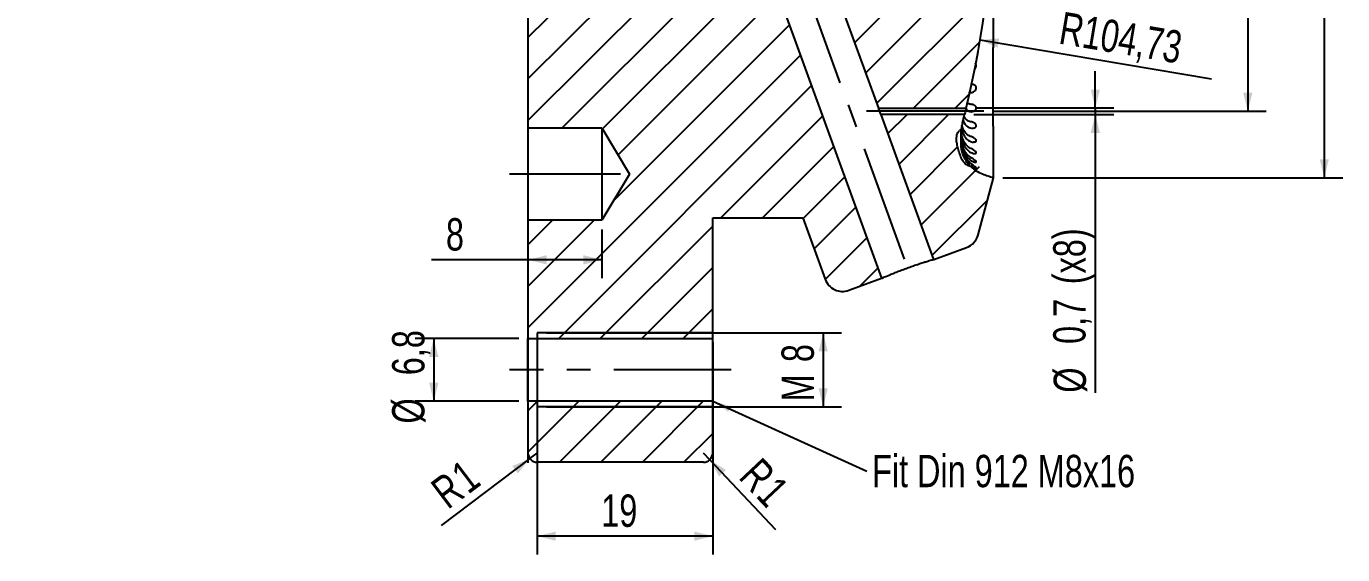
# Model space of a CAD drawing. Header units: millimetres. Extents: x 8 to 3888, y -9857 to 412.
# Drawn here: x 242.7 to 385.2, y 128.8 to 185.9 of the extents above; entities that cross this region are included whole.
import ezdxf

# ---------------------------------------------------------------- set-up
doc = ezdxf.new("R2010")
doc.units = ezdxf.units.MM
doc.linetypes.add('CENTERX2', pattern=[20.32, 12.7, -2.54, 2.54, -2.54])
for name, color, linetype in [('CENTERLINE', 4, 'CENTERX2'), ('DETAIL', 3, 'Continuous'), ('DIMENSIONS', 2, 'Continuous'), ('HATCH', 3, 'Continuous'), ('TEXT', 2, 'Continuous')]:
    doc.layers.add(name, color=color, linetype=linetype)
doc.layers.add('OUTLINE', color=7, linetype='Continuous', lineweight=25)
doc.styles.add('SLDTEXTSTYLE0', font='TXT', dxfattribs={"width": 0.75})
doc.dimstyles.new('SLDDIMSTYLE1', dxfattribs={"dimtxt": 3.5, "dimasz": 2, "dimexe": 0, "dimexo": 0.0625, "dimgap": 0.875, "dimtad": 1, "dimrnd": 1e-09, "dimzin": 12, "dimdsep": 46, "dimtxsty": 'SLDTEXTSTYLE0', "dimsah": 1, "dimcen": 0.09, "dimadec": 0, "dimazin": 3, "dimtfac": 1, "dimtofl": 0, "dimtmove": 0, "dimatfit": 3, "dimfxl": 0, "dimfrac": 2, "dimtolj": 1, "dimtzin": 12, "dimarcsym": 0})
doc.dimstyles.new('SLDDIMSTYLE10', dxfattribs={"dimtxt": 3.5, "dimasz": 2, "dimexe": 0, "dimexo": 0.0625, "dimgap": 0.875, "dimtad": 1, "dimrnd": 1e-09, "dimzin": 12, "dimdsep": 46, "dimtxsty": 'SLDTEXTSTYLE0', "dimsah": 1, "dimcen": 0, "dimadec": 0, "dimazin": 3, "dimtfac": 1, "dimtofl": 0, "dimtmove": 0, "dimatfit": 3, "dimfxl": 0, "dimfrac": 2, "dimtolj": 1, "dimtzin": 12, "dimarcsym": 0})
doc.dimstyles.new('SLDDIMSTYLE11', dxfattribs={"dimtxt": 3.5, "dimasz": 2, "dimexe": 0, "dimexo": 0.0625, "dimgap": 0.875, "dimtad": 1, "dimrnd": 1e-09, "dimzin": 12, "dimdsep": 46, "dimtxsty": 'SLDTEXTSTYLE0', "dimsah": 1, "dimcen": 0.09, "dimadec": 0, "dimazin": 3, "dimtol": 1, "dimtp": 0.05, "dimtfac": 1, "dimtofl": 0, "dimtmove": 0, "dimatfit": 3, "dimfxl": 0, "dimfrac": 2, "dimtolj": 1, "dimarcsym": 0})
doc.dimstyles.new('SLDDIMSTYLE13', dxfattribs={"dimtxt": 3.5, "dimasz": 2, "dimexe": 0, "dimexo": 0.0625, "dimgap": 0.875, "dimtad": 1, "dimrnd": 1e-09, "dimdsep": 46, "dimtxsty": 'SLDTEXTSTYLE0', "dimsah": 1, "dimcen": 0.09, "dimadec": 0, "dimazin": 2, "dimtfac": 1, "dimtmove": 0, "dimatfit": 0, "dimfxl": 0, "dimfrac": 2, "dimtolj": 1, "dimtzin": 12, "dimarcsym": 0})
doc.dimstyles.new('SLDDIMSTYLE4', dxfattribs={"dimtxt": 0.18, "dimasz": 2, "dimexe": 0, "dimexo": 0.0625, "dimgap": 0, "dimtad": 0, "dimtih": 1, "dimtoh": 1, "dimdec": 0, "dimrnd": 1e-09, "dimzin": 0, "dimdsep": 46, "dimtxsty": 'Standard', "dimsah": 1, "dimcen": 0.09, "dimadec": 0, "dimazin": 0, "dimtfac": 2, "dimtdec": 0, "dimtofl": 0, "dimtmove": 0, "dimatfit": 3, "dimfxl": 0, "dimfrac": 2, "dimtolj": 1, "dimtzin": 0, "dimarcsym": 0})
doc.dimstyles.new('SLDDIMSTYLE7', dxfattribs={"dimtxt": 3.5, "dimasz": 2, "dimexe": 0, "dimexo": 0.0625, "dimgap": 0.875, "dimtad": 1, "dimdec": 1, "dimrnd": 1e-09, "dimzin": 12, "dimdsep": 46, "dimtxsty": 'SLDTEXTSTYLE0', "dimsah": 1, "dimcen": 0.09, "dimadec": 0, "dimazin": 3, "dimtfac": 1, "dimtdec": 1, "dimtofl": 0, "dimtmove": 0, "dimatfit": 3, "dimfxl": 0, "dimfrac": 2, "dimtolj": 1, "dimtzin": 12, "dimarcsym": 0})
doc.dimstyles.new('SLDDIMSTYLE9', dxfattribs={"dimtxt": 3.5, "dimasz": 2, "dimexe": 0, "dimexo": 0.0625, "dimgap": 0.875, "dimtad": 1, "dimrnd": 1e-09, "dimzin": 12, "dimdsep": 46, "dimtxsty": 'SLDTEXTSTYLE0', "dimsah": 1, "dimcen": 0, "dimadec": 0, "dimazin": 3, "dimtfac": 1, "dimtofl": 0, "dimtmove": 0, "dimatfit": 3, "dimfxl": 0, "dimfrac": 2, "dimtolj": 1, "dimtzin": 12, "dimarcsym": 0})

# ---------------------------------------------------------------- blocks, each defined once
blk = doc.blocks.new('_D_13')
at = {"layer": 'DIMENSIONS'}
for p, q in [((305, 163.96), (305, 158.67)), ((297, 160.67), (286.53, 160.67)), ((305, 160.67), (297, 160.67)), ((297, 138.69), (297, 158.67))]:
    blk.add_line(p, q, dxfattribs=at)
for points in [[(297, 160.67), (299, 160.17), (299, 161.17)], [(305, 160.67), (303, 161.17), (303, 160.17)]]:
    blk.add_solid(points, dxfattribs=at)
at = {"layer": 'DIMENSIONS', "insert": (288.11, 165.18), "char_height": 3.5, "attachment_point": 1, "style": 'SLDTEXTSTYLE0'}
blk.add_mtext('8', dxfattribs=at)
blk = doc.blocks.new('_D_14')
at = {"layer": 'DIMENSIONS'}
for p, q in [((299, 152.76), (330.96, 152.76)), ((328.96, 152.76), (328.96, 144.76)), ((299, 144.76), (330.96, 144.76))]:
    blk.add_line(p, q, dxfattribs=at)
for points in [[(328.96, 152.76), (328.46, 150.76), (329.46, 150.76)], [(328.96, 144.76), (329.46, 146.76), (328.46, 146.76)]]:
    blk.add_solid(points, dxfattribs=at)
at = {"layer": 'DIMENSIONS', "char_height": 3.5, "attachment_point": 1, "rotation": 90, "style": 'SLDTEXTSTYLE0'}
for s, insert in [('8', (324.45, 149.6)), ('M', (324.45, 145.34))]:
    blk.add_mtext(s, dxfattribs=dict(at, insert=insert))
blk = doc.blocks.new('_D_15')
at = {"layer": 'DIMENSIONS'}
for p, q in [((298, 151.76), (298, 128.76)), ((317, 151.76), (317, 128.76)), ((317, 130.76), (298, 130.76))]:
    blk.add_line(p, q, dxfattribs=at)
for points in [[(298, 130.76), (300, 130.26), (300, 131.26)], [(317, 130.76), (315, 131.26), (315, 130.26)]]:
    blk.add_solid(points, dxfattribs=at)
at = {"layer": 'DIMENSIONS', "insert": (304.93, 135.27), "char_height": 3.5, "attachment_point": 1, "style": 'SLDTEXTSTYLE0'}
blk.add_mtext('19', dxfattribs=at)
blk = doc.blocks.new('_D_16')
at = {"layer": 'DIMENSIONS'}
for p, q in [((296, 152.16), (284.79, 152.16)), ((286.79, 152.16), (286.79, 145.36)), ((296, 145.36), (284.79, 145.36))]:
    blk.add_line(p, q, dxfattribs=at)
for points in [[(286.79, 152.16), (286.29, 150.16), (287.29, 150.16)], [(286.79, 145.36), (287.29, 147.36), (286.29, 147.36)]]:
    blk.add_solid(points, dxfattribs=at)
at = {"layer": 'DIMENSIONS', "char_height": 3.5, "attachment_point": 1, "rotation": 90, "style": 'SLDTEXTSTYLE0'}
for s, insert in [('6,8', (282.28, 148.18)), ('%%c', (282.28, 142.95))]:
    blk.add_mtext(s, dxfattribs=dict(at, insert=insert))
blk = doc.blocks.new('_D_17')
at = {"layer": 'DIMENSIONS'}
for q in [(298, 139.76), (287.59, 131.9)]:
    blk.add_line((297.2, 139.15), q, dxfattribs=at)
blk.add_solid([(297.2, 139.15), (295.3, 138.35), (295.9, 137.55)], dxfattribs=at)
at = {"layer": 'DIMENSIONS', "char_height": 3.5, "attachment_point": 1, "rotation": 37.0467, "style": 'SLDTEXTSTYLE0'}
for s, insert in [('1', (288.4, 138.02)), ('R', (286.21, 136.37))]:
    blk.add_mtext(s, dxfattribs=dict(at, insert=insert))
blk = doc.blocks.new('_D_18')
at = {"layer": 'DIMENSIONS'}
for q in [(316, 139.76), (323.81, 131.47)]:
    blk.add_line((316.68, 139.03), q, dxfattribs=at)
blk.add_solid([(316.68, 139.03), (317.69, 137.23), (318.42, 137.92)], dxfattribs=at)
at = {"layer": 'DIMENSIONS', "char_height": 3.5, "attachment_point": 1, "rotation": 313.3065, "style": 'SLDTEXTSTYLE0'}
for s, insert in [('R', (322.24, 139.47)), ('1', (324.12, 137.47))]:
    blk.add_mtext(s, dxfattribs=dict(at, insert=insert))
blk = doc.blocks.new('_D_19')
at = {"layer": 'DIMENSIONS'}
blk.add_line((345.96, 184.47), (371.02, 180.28), dxfattribs=at)
blk.add_solid([(345.96, 184.47), (347.85, 183.65), (348.02, 184.64)], dxfattribs=at)
at = {"layer": 'DIMENSIONS', "insert": (354.94, 187.55), "char_height": 3.5, "attachment_point": 1, "rotation": 350.5012, "style": 'SLDTEXTSTYLE0'}
blk.add_mtext('R104,73', dxfattribs=at)
blk = doc.blocks.new('_D_20')
at = {"layer": 'DIMENSIONS'}
blk.add_line((297, 194.74), (333, 194.74), dxfattribs=at)
for points in [[(297, 194.74), (299, 194.24), (299, 195.24)], [(333, 194.74), (331, 195.24), (331, 194.24)]]:
    blk.add_solid(points, dxfattribs=at)
at = {"layer": 'DIMENSIONS', "insert": (312.41, 199.25), "char_height": 3.5, "attachment_point": 1, "style": 'SLDTEXTSTYLE0'}
blk.add_mtext('36', dxfattribs=at)
blk = doc.blocks.new('_D_21')
at = {"layer": 'DIMENSIONS'}
for p, q in [((348.4, 233.95), (385.22, 233.95)), ((383.22, 233.95), (383.22, 169.56)), ((348.4, 169.56), (385.22, 169.56))]:
    blk.add_line(p, q, dxfattribs=at)
for points in [[(383.22, 233.95), (382.72, 231.95), (383.72, 231.95)], [(383.22, 169.56), (383.72, 171.56), (382.72, 171.56)]]:
    blk.add_solid(points, dxfattribs=at)
at = {"layer": 'DIMENSIONS', "attachment_point": 1, "rotation": 90, "style": 'SLDTEXTSTYLE0'}
for s, insert, char_height in [('0,05', (376.47, 208.64), 2.5), ('0', (379.7, 208.64), 2.5), ('+', (376.47, 206.62), 2.5), ('64,39', (378.65, 193.69), 3.5), ('%%c', (378.7, 188.41), 3.5)]:
    blk.add_mtext(s, dxfattribs=dict(at, insert=insert, char_height=char_height))
blk = doc.blocks.new('_D_27')
at = {"layer": 'DIMENSIONS'}
for p, q in [((347.37, 226.76), (376.94, 226.76)), ((374.94, 226.76), (374.94, 176.76)), ((347.37, 176.76), (376.94, 176.76))]:
    blk.add_line(p, q, dxfattribs=at)
for points in [[(374.94, 226.76), (374.44, 224.76), (375.44, 224.76)], [(374.94, 176.76), (375.44, 178.76), (374.44, 178.76)]]:
    blk.add_solid(points, dxfattribs=at)
at = {"layer": 'DIMENSIONS', "char_height": 3.5, "attachment_point": 1, "rotation": 90, "style": 'SLDTEXTSTYLE0'}
for s, insert in [('50', (370.37, 201.81)), ('%%c', (370.42, 196.53))]:
    blk.add_mtext(s, dxfattribs=dict(at, insert=insert))
blk = doc.blocks.new('_D_28')
at = {"layer": 'DIMENSIONS'}
for p, q in [((358.43, 177.11), (358.43, 181.11)), ((345.45, 177.11), (360.43, 177.11)), ((358.43, 177.11), (358.43, 176.41)), ((345.28, 176.41), (360.43, 176.41)), ((358.43, 176.41), (358.43, 146.29))]:
    blk.add_line(p, q, dxfattribs=at)
for points in [[(358.43, 177.11), (358.93, 179.11), (357.93, 179.11)], [(358.43, 176.41), (357.93, 174.41), (358.93, 174.41)]]:
    blk.add_solid(points, dxfattribs=at)
at = {"layer": 'DIMENSIONS', "char_height": 3.5, "attachment_point": 1, "rotation": 90, "style": 'SLDTEXTSTYLE0'}
for s, insert in [('(x8)', (353.87, 158.03)), ('0,7', (353.87, 151.57)), ('%%c', (353.92, 146.29))]:
    blk.add_mtext(s, dxfattribs=dict(at, insert=insert))
blk = doc.blocks.new('SW_NOTE_7')
at = {"layer": 'TEXT', "color": 0, "insert": (0.56, 1.75), "char_height": 3.5, "attachment_point": 1, "style": 'SLDTEXTSTYLE0'}
blk.add_mtext('Fit Din 912 M8x16', dxfattribs=at)

msp = doc.modelspace()

# ---------------------------------------------------------------- hatches: boundary and pattern name
at = {"layer": 'HATCH'}
h = msp.add_hatch(dxfattribs=at)
h.set_pattern_fill('ANSI31', color=256, angle=3e-322, style=0)
edge = h.paths.add_edge_path(flags=0)
edge.add_line((330.00204, 212.75653), (332.99628, 212.75653))
edge.add_line((332.99628, 212.75653), (339.60574, 201.75653))
edge.add_line((339.60574, 201.75653), (332.99628, 190.75653))
edge.add_line((332.99628, 190.75653), (330.00204, 190.75653))
edge.add_line((330.00204, 190.75653), (334.97023, 177.10653))
edge.add_line((334.97023, 177.10653), (344.45391, 177.10653))
edge.add_arc((242.67104, 201.75653), 104.72524, 346.3861045, 373.6138955)
edge.add_line((344.45391, 226.40653), (334.97023, 226.40653))
edge.add_line((334.97023, 226.40653), (330.00204, 212.75653))
h = msp.add_hatch(dxfattribs=at)
h.set_pattern_fill('ANSI31', color=256, angle=3e-322, style=0)
edge = h.paths.add_edge_path(flags=0)
edge.add_line((323.61697, 190.75653), (322.99628, 190.75653))
edge.add_line((322.99628, 190.75653), (322.99628, 188.90653))
edge.add_line((322.99628, 188.90653), (298.49628, 188.90653))
edge.add_line((298.49628, 188.90653), (296.99628, 187.40653))
edge.add_line((296.99628, 187.40653), (296.99628, 174.95653))
edge.add_line((296.99628, 174.95653), (304.99628, 174.95653))
edge.add_line((304.99628, 174.95653), (308.00058, 169.95653))
edge.add_line((308.00058, 169.95653), (304.99628, 164.95653))
edge.add_line((304.99628, 164.95653), (296.99628, 164.95653))
edge.add_line((296.99628, 164.95653), (296.99628, 152.15653))
edge.add_line((296.99628, 152.15653), (316.99628, 152.15653))
edge.add_line((316.99628, 152.15653), (316.99628, 165.23153))
edge.add_line((316.99628, 165.23153), (326.74628, 165.23153))
edge.add_line((326.74628, 165.23153), (329.16997, 158.57249))
edge.add_arc((331.04936, 159.25653), 2, 200, 290)
edge.add_line((331.7334, 157.37715), (335.29434, 158.67323))
edge.add_line((335.29434, 158.67323), (323.61697, 190.75653))
h = msp.add_hatch(dxfattribs=at)
h.set_pattern_fill('ANSI31', color=256, angle=3e-322, style=0)
edge = h.paths.add_edge_path(flags=0)
edge.add_arc((347.39628, 173.26423), 3.5, 224.6635808, 249.9456151, ccw=False)
edge.add_ellipse((347.8411, 173.76423), major_axis=(-5.21832, -1.48753), ratio=0.506800883, start_angle=47.0450799, end_angle=47.9647245, ccw=False)
edge.add_spline(control_points=[(344.83698, 170.815), (344.79966, 170.82115), (344.76274, 170.83034), (344.72676, 170.84201), (344.62727, 170.87427), (344.53325, 170.92602), (344.44912, 170.98816), (344.32601, 171.07909), (344.22, 171.19484), (344.13136, 171.31962), (343.97919, 171.53385), (343.87295, 171.78034), (343.78632, 172.02842), (343.58115, 172.616), (343.36984, 173.23304), (343.39832, 173.85475), (343.40439, 173.98722), (343.42457, 174.12053), (343.46419, 174.24708), (343.50419, 174.37482), (343.56567, 174.49961), (343.65162, 174.60223), (343.67671, 174.63219), (343.70405, 174.66046), (343.73347, 174.68618)], knot_values=[0.002666014, 0.002666014, 0.002666014, 0.002666014, 0.00277793, 0.00277793, 0.00277793, 0.003089207, 0.003089207, 0.003089207, 0.003546134, 0.003546134, 0.003546134, 0.00433282, 0.00433282, 0.00433282, 0.006198205, 0.006198205, 0.006198205, 0.00658561, 0.00658561, 0.00658561, 0.00697952, 0.00697952, 0.00697952, 0.007092873, 0.007092873, 0.007092873, 0.007092873], weights=[1, 1, 1, 1, 1, 1, 1, 1, 1, 1, 1, 1, 1, 1, 1, 1, 1, 1, 1, 1, 1, 1, 1, 1, 1], degree=3, periodic=0)
edge.add_ellipse((347.8411, 173.76423), major_axis=(-5.21832, -1.48753), ratio=0.506800883, start_angle=309.649944, end_angle=312.9549201, ccw=False)
edge.add_arc((348.89628, 174.26423), 5, 165.4895924, 173.257017, ccw=False)
edge.add_arc((242.67104, 201.75653), 104.72524, 345.4895924, 345.9917276)
edge.add_line((344.28183, 176.40653), (335.22501, 176.40653))
edge.add_line((335.22501, 176.40653), (340.93249, 160.72535))
edge.add_line((340.93249, 160.72535), (344.49344, 162.02142))
edge.add_arc((343.8094, 163.90081), 2, 290, 345)
edge.add_line((345.74125, 163.38317), (347.39628, 169.55982))
edge.add_arc((359.89628, 207.50653), 39.95251, 249.9456151, 251.7676354, ccw=False)
h = msp.add_hatch(dxfattribs=at)
h.set_pattern_fill('ANSI31', color=256, angle=3e-322, style=0)
edge = h.paths.add_edge_path(flags=0)
edge.add_line((316.99628, 145.35653), (296.99628, 145.35653))
edge.add_line((296.99628, 145.35653), (296.99628, 139.75653))
edge.add_arc((297.99628, 139.75653), 1, 180, 270)
edge.add_line((297.99628, 138.75653), (315.99628, 138.75653))
edge.add_arc((315.99628, 139.75653), 1, 270, 360)
edge.add_line((316.99628, 139.75653), (316.99628, 145.35653))

# ---------------------------------------------------------------- linework, layer by layer
at = {"layer": 'CENTERLINE'}
for p, q in [((326.43859, 191.77561), (338.11342, 159.69929)), ((346.36787, 176.75653), (333.09762, 176.75653)), ((306.99628, 169.95653), (294.99628, 169.95653)), ((318.99628, 148.75653), (294.99628, 148.75653))]:
    msp.add_line(p, q, dxfattribs=at)
at = {"layer": 'DETAIL'}
for p, q in [((316.99628, 152.75653), (297.99628, 152.75653)), ((297.99628, 152.75653), (297.99628, 144.75653)), ((316.99628, 144.75653), (297.99628, 144.75653))]:
    msp.add_line(p, q, dxfattribs=at)
at = {"layer": 'OUTLINE'}
for p, q in [((347.39628, 183.63147), (347.39628, 219.88159)), ((323.61697, 190.75653), (335.29434, 158.67323)), ((334.97023, 177.10653), (330.00204, 190.75653)), ((296.99628, 187.40653), (296.99628, 174.95653)), ((347.34872, 183.64277), (347.34872, 175.15749)), ((334.97023, 177.10653), (344.45391, 177.10653)), ((340.9325, 160.72535), (335.22501, 176.40653)), ((344.28183, 176.40653), (335.22501, 176.40653)), ((296.99628, 174.95653), (304.99628, 174.95653)), ((296.99628, 174.95653), (296.99628, 164.95653)), ((304.99628, 174.95653), (308.00058, 169.95653)), ((304.99628, 174.95653), (304.99628, 164.95653)), ((343.89628, 174.4219), (343.94143, 174.01196)), ((343.89628, 173.27525), (343.89628, 174.29345)), ((347.39628, 169.55982), (347.39628, 175.14619)), ((345.33148, 173.41046), (345.23091, 173.40337)), ((308.00058, 169.95653), (304.99628, 164.95653)), ((345.74125, 163.38317), (347.39628, 169.55982)), ((304.99628, 164.95653), (296.99628, 164.95653)), ((296.99628, 164.95653), (296.99628, 152.15653)), ((316.99628, 165.23153), (326.74628, 165.23153)), ((316.99628, 152.15653), (316.99628, 165.23153)), ((326.74628, 165.23153), (329.16997, 158.57249)), ((340.9325, 160.72535), (344.49344, 162.02142)), ((331.7334, 157.37715), (335.29434, 158.67323)), ((296.99628, 152.15653), (316.99628, 152.15653)), ((296.99628, 145.35653), (296.99628, 152.15653)), ((316.99628, 145.35653), (316.99628, 152.15653)), ((316.99628, 145.35653), (296.99628, 145.35653)), ((296.99628, 145.35653), (296.99628, 139.75653)), ((316.99628, 139.75653), (316.99628, 145.35653)), ((315.99628, 138.75653), (297.99628, 138.75653))]:
    msp.add_line(p, q, dxfattribs=at)
for centre, radius, start, end in [((242.67104, 201.75653), 104.72524, 346.3861045, 13.6138955), ((348.89628, 174.26423), 5, 165.4895924, 173.257017), ((242.67104, 201.75653), 104.72524, 345.4895924, 345.9917276), ((347.39628, 173.26423), 3.5, 224.6635808, 249.9456151), ((359.89628, 207.50653), 39.95251, 249.9456151, 251.7676354), ((343.8094, 163.90081), 2, 290, 345), ((331.04936, 159.25653), 2, 200, 290), ((297.99628, 139.75653), 1, 180, 270), ((315.99628, 139.75653), 1, 270, 0)]:
    msp.add_arc(centre, radius, start, end, dxfattribs=at)
for start_param, end_param in [(5.404411051, 5.462093766), (0.821091542, 0.837142368)]:
    msp.add_ellipse((347.8411, 173.76423), major_axis=(-5.21832, -1.48753), ratio=0.506800883, start_param=start_param, end_param=end_param, dxfattribs=at)
for points in [[(347.39628, 183.63147), (347.38042, 183.63523), (347.36457, 183.639), (347.34872, 183.64277)], [(343.89628, 174.29345), (343.89628, 174.48418), (343.9066, 174.66688), (343.92482, 174.84345)], [(347.34872, 175.15749), (347.36457, 175.15372), (347.38042, 175.14995), (347.39628, 175.14619)], [(344.90692, 170.80393), (345.05834, 170.65071), (345.20913, 170.5292), (345.33148, 170.44463)]]:
    msp.add_open_spline(points, degree=3, dxfattribs=at)
for points, knots in [([(345.33148, 181.27758), (345.35546, 181.30308), (345.43606, 181.38881), (345.51477, 181.53156), (345.54238, 181.70209), (345.53242, 181.8101), (345.49433, 181.90127), (345.46075, 181.95384), (345.43607, 181.97408), (345.43284, 181.97673)], [0, 0, 0, 0, 0.160055463, 0.538056279, 0.683880975, 0.830700696, 0.909049247, 0.98810837, 1, 1, 1, 1]), ([(345.33148, 178.91296), (345.39689, 178.96459), (345.45537, 179.02978), (345.51427, 179.15201), (345.52907, 179.19708), (345.54076, 179.29608), (345.53854, 179.35175), (345.5042, 179.44331), (345.48736, 179.47456), (345.44107, 179.53338), (345.41189, 179.56003), (345.31915, 179.62258), (345.25789, 179.64023), (345.14865, 179.65926), (345.10015, 179.66026), (345.00884, 179.65788), (344.96605, 179.65412), (344.92474, 179.65018)], [0, 0, 0, 0, 0.25, 0.25, 0.375, 0.375, 0.5, 0.5, 0.5625, 0.5625, 0.625, 0.625, 0.75, 0.75, 0.875, 0.875, 1, 1, 1, 1]), ([(344.71172, 178.7755), (344.87319, 178.76519), (345.0958, 178.75099), (345.2807, 178.87806), (345.33148, 178.91296)], [0, 0, 0, 0, 0.725362733, 1, 1, 1, 1]), ([(335.22501, 176.40653), (335.22501, 176.40653), (335.20483, 176.44694), (335.14628, 176.57674), (335.1098, 176.66356), (335.045, 176.84083), (335.01658, 176.93227), (334.97958, 177.06549), (334.97023, 177.10653), (334.97023, 177.10653)], [0, 0, 0, 0, 0.25, 0.25, 0.5, 0.5, 0.75, 0.75, 1, 1, 1, 1]), ([(344.45391, 177.10653), (344.45391, 177.10653), (344.44441, 177.06783), (344.41216, 176.93658), (344.38995, 176.8462), (344.34574, 176.66637), (344.32359, 176.57628), (344.29142, 176.4455), (344.28183, 176.40653), (344.28183, 176.40653)], [0, 0, 0, 0, 0.25, 0.25, 0.5, 0.5, 0.75, 0.75, 1, 1, 1, 1]), ([(344.41933, 176.96576), (344.52184, 176.88307), (344.77262, 176.68075), (345.12008, 176.69311), (345.29507, 176.78045), (345.33148, 176.79863)], [0, 0, 0, 0, 0.353782993, 0.865531347, 1, 1, 1, 1]), ([(344.92474, 177.504), (344.91404, 177.50472), (344.7927, 177.51293), (344.67877, 177.56899), (344.57488, 177.62011)], [0, 0, 0, 0, 0.088202742, 1, 1, 1, 1]), ([(345.33148, 176.79863), (345.39737, 176.83719), (345.45579, 176.88918), (345.51438, 176.99147), (345.5292, 177.02973), (345.54085, 177.11816), (345.53818, 177.16781), (345.50352, 177.25206), (345.48624, 177.28182), (345.43991, 177.33817), (345.41063, 177.36469), (345.31839, 177.42926), (345.25698, 177.45185), (345.14843, 177.48149), (345.09965, 177.4886), (345.00853, 177.49866), (344.96589, 177.50135), (344.92474, 177.504)], [0, 0, 0, 0, 0.25, 0.25, 0.375, 0.375, 0.5, 0.5, 0.5625, 0.5625, 0.625, 0.625, 0.75, 0.75, 0.875, 0.875, 1, 1, 1, 1]), ([(344.1136, 175.74456), (344.17338, 175.60996), (344.32798, 175.26186), (344.76215, 174.96043), (345.13387, 174.89546), (345.30181, 174.94838), (345.33148, 174.95774)], [0, 0, 0, 0, 0.218921726, 0.566192901, 0.923343676, 1, 1, 1, 1]), ([(344.92474, 175.62353), (344.77792, 175.66891), (344.51571, 175.74996), (344.30798, 176.02754), (344.21656, 176.14969)], [0, 0, 0, 0, 0.559902104, 1, 1, 1, 1]), ([(345.33148, 174.95774), (345.39638, 174.98207), (345.45484, 175.01965), (345.51368, 175.10063), (345.52859, 175.13163), (345.54087, 175.20626), (345.53855, 175.24915), (345.50515, 175.32498), (345.48859, 175.35215), (345.44298, 175.40631), (345.41384, 175.43291), (345.32205, 175.50029), (345.25959, 175.5284), (345.15099, 175.56893), (345.10166, 175.58231), (345.00929, 175.60508), (344.96623, 175.61428), (344.92474, 175.62353)], [0, 0, 0, 0, 0.25, 0.25, 0.375, 0.375, 0.5, 0.5, 0.5625, 0.5625, 0.625, 0.625, 0.75, 0.75, 0.875, 0.875, 1, 1, 1, 1]), ([(344.83698, 170.815), (344.74501, 170.83014), (344.65561, 170.86381), (344.49231, 170.95274), (344.41604, 171.00926), (344.21061, 171.19748), (344.09987, 171.35126), (343.92029, 171.67499), (343.85014, 171.84641), (343.727, 172.19762), (343.67413, 172.37518), (343.57248, 172.73107), (343.52371, 172.90945), (343.44255, 173.26969), (343.41059, 173.45164), (343.38932, 173.82461), (343.40052, 174.01771), (343.47591, 174.29315), (343.5107, 174.38202), (343.60284, 174.54602), (343.66182, 174.62353), (343.73347, 174.68618)], [0, 0, 0, 0, 0.0625, 0.0625, 0.125, 0.125, 0.25, 0.25, 0.375, 0.375, 0.5, 0.5, 0.625, 0.625, 0.75, 0.75, 0.875, 0.875, 0.9375, 0.9375, 1, 1, 1, 1]), ([(344.92474, 171.76658), (344.78785, 171.85939), (344.65549, 171.97454), (344.40354, 172.26795), (344.28883, 172.44092), (344.14214, 172.7488), (344.09804, 172.859), (344.02349, 173.08553), (343.99242, 173.20311), (343.91803, 173.56892), (343.89628, 173.8197), (343.89628, 174.06236)], [0, 0, 0, 0, 0.25, 0.25, 0.5, 0.5, 0.625, 0.625, 0.75, 0.75, 1, 1, 1, 1]), ([(344.92474, 172.73902), (344.78665, 172.82763), (344.5042, 173.00887), (344.17397, 173.4999), (343.9879, 173.99574), (343.95601, 174.28341), (343.94621, 174.37181)], [0, 0, 0, 0, 0.3141019245, 0.6424999714, 0.8901479736, 1, 1, 1, 1]), ([(343.97168, 174.82025), (344.03131, 174.59922), (344.15918, 174.12517), (344.58489, 173.63741), (344.99244, 173.4114), (345.19069, 173.41393), (345.24436, 173.41461)], [0, 0, 0, 0, 0.266243534, 0.571001206, 0.883873039, 1, 1, 1, 1]), ([(344.92474, 174.02938), (344.92023, 174.03111), (344.77005, 174.08872), (344.48157, 174.26817), (344.13951, 174.70483), (344.03363, 175.11812), (343.99128, 175.28345)], [0, 0, 0, 0, 0.011416853, 0.379964527, 0.751971312, 1, 1, 1, 1]), ([(345.33148, 173.41046), (345.39694, 173.42097), (345.45545, 173.44422), (345.51434, 173.5043), (345.52917, 173.52868), (345.54079, 173.58871), (345.53808, 173.62542), (345.50389, 173.6927), (345.48698, 173.71747), (345.4408, 173.76834), (345.41149, 173.79416), (345.31924, 173.86244), (345.25791, 173.89411), (345.14899, 173.94461), (345.10072, 173.96341), (345.00922, 173.99808), (344.96617, 174.01366), (344.92474, 174.02938)], [0, 0, 0, 0, 0.25, 0.25, 0.375, 0.375, 0.5, 0.5, 0.5625, 0.5625, 0.625, 0.625, 0.75, 0.75, 0.875, 0.875, 1, 1, 1, 1]), ([(343.93922, 173.0334), (343.92376, 173.12683), (343.89676, 173.29011), (343.89642, 173.44698), (343.89628, 173.51409)], [0, 0, 0, 0, 0.572222936, 1, 1, 1, 1]), ([(344.83563, 170.91674), (344.73358, 171.02482), (344.48584, 171.28721), (344.17671, 171.83989), (343.9678, 172.48385), (343.90192, 172.95227), (343.8975, 173.20509), (343.89628, 173.27525)], [0, 0, 0, 0, 0.201801395, 0.489954842, 0.704062282, 0.91788033, 1, 1, 1, 1]), ([(343.93135, 173.41594), (343.94237, 173.27353), (343.97626, 172.83524), (344.2522, 172.19078), (344.70575, 171.60005), (345.10458, 171.33461), (345.28786, 171.27527), (345.33148, 171.26115)], [0, 0, 0, 0, 0.1261275252, 0.3881565373, 0.6484543175, 0.9163243375, 1, 1, 1, 1]), ([(343.96345, 173.81203), (343.96622, 173.78447), (343.9977, 173.47091), (344.24639, 172.96282), (344.6891, 172.41993), (345.09556, 172.20346), (345.28355, 172.17978), (345.33148, 172.17375)], [0, 0, 0, 0, 0.027867923, 0.317083591, 0.603863121, 0.898988472, 1, 1, 1, 1]), ([(344.92474, 171.12271), (344.78665, 171.25117), (344.50567, 171.51256), (344.16192, 172.08114), (344.03664, 172.52711), (343.98302, 172.71796)], [0, 0, 0, 0, 0.356007797, 0.724411705, 1, 1, 1, 1]), ([(345.33148, 172.17375), (345.39684, 172.17011), (345.45529, 172.17861), (345.5142, 172.21621), (345.52901, 172.233), (345.54076, 172.27786), (345.53857, 172.30641), (345.5044, 172.36497), (345.48764, 172.38691), (345.44156, 172.43418), (345.41247, 172.45902), (345.31977, 172.52837), (345.25863, 172.56393), (345.1493, 172.62423), (345.10082, 172.64872), (345.00922, 172.6952), (344.96624, 172.71696), (344.92474, 172.73902)], [0, 0, 0, 0, 0.25, 0.25, 0.375, 0.375, 0.5, 0.5, 0.5625, 0.5625, 0.625, 0.625, 0.75, 0.75, 0.875, 0.875, 1, 1, 1, 1]), ([(345.33148, 171.26115), (345.39708, 171.24335), (345.45579, 171.23709), (345.51461, 171.25215), (345.52924, 171.26111), (345.54083, 171.29146), (345.53801, 171.31276), (345.50353, 171.36105), (345.48636, 171.38031), (345.43983, 171.42345), (345.41065, 171.44708), (345.31897, 171.51526), (345.25724, 171.55483), (345.14917, 171.62322), (345.10006, 171.65346), (345.0087, 171.71105), (344.96597, 171.73862), (344.92474, 171.76658)], [0, 0, 0, 0, 0.25, 0.25, 0.375, 0.375, 0.5, 0.5, 0.5625, 0.5625, 0.625, 0.625, 0.75, 0.75, 0.875, 0.875, 1, 1, 1, 1]), ([(345.33148, 170.68266), (345.39705, 170.65094), (345.45557, 170.62994), (345.51438, 170.62193), (345.52926, 170.6232), (345.5408, 170.63779), (345.5381, 170.65099), (345.50355, 170.68895), (345.48646, 170.70492), (345.44016, 170.74324), (345.41068, 170.76574), (345.31889, 170.83313), (345.25728, 170.87582), (345.14894, 170.95247), (345.10071, 170.98715), (345.00921, 171.05544), (344.96612, 171.08891), (344.92474, 171.12271)], [0, 0, 0, 0, 0.25, 0.25, 0.375, 0.375, 0.5, 0.5, 0.5625, 0.5625, 0.625, 0.625, 0.75, 0.75, 0.875, 0.875, 1, 1, 1, 1]), ([(345.33148, 170.44463), (345.39747, 170.39902), (345.45567, 170.36374), (345.51421, 170.33301), (345.529, 170.32641), (345.54084, 170.32508), (345.53832, 170.32995), (345.50446, 170.35656), (345.48778, 170.36889), (345.44179, 170.40194), (345.41263, 170.42259), (345.321, 170.48821), (345.25873, 170.53408), (345.15045, 170.61787), (345.1012, 170.65795), (345.00909, 170.73662), (344.96613, 170.77528), (344.92474, 170.81448)], [0, 0, 0, 0, 0.25, 0.25, 0.375, 0.375, 0.5, 0.5, 0.5625, 0.5625, 0.625, 0.625, 0.75, 0.75, 0.875, 0.875, 1, 1, 1, 1]), ([(344.96076, 170.94961), (345.07766, 170.85232), (345.2108, 170.74151), (345.31835, 170.68907), (345.33148, 170.68267)], [0, 0, 0, 0, 0.877941552, 1, 1, 1, 1]), ([(335.29434, 158.67323), (335.29434, 158.67323), (335.31194, 158.68098), (335.38267, 158.71199), (335.4349, 158.73485), (335.6411, 158.8244), (335.84863, 158.91381), (336.23375, 159.07483), (336.37349, 159.13259), (336.67585, 159.2556), (336.83934, 159.32116), (337.17578, 159.45365), (337.3503, 159.52124), (337.7125, 159.65876), (337.89666, 159.72733), (338.26375, 159.86127), (338.44939, 159.92762), (338.81441, 160.05536), (338.99137, 160.11595), (339.33428, 160.23105), (339.50166, 160.28601), (339.81183, 160.38599), (339.95597, 160.43149), (340.22186, 160.5141), (340.34258, 160.55089), (340.55072, 160.61356), (340.63973, 160.63994), (340.78547, 160.68278), (340.83998, 160.6986), (340.91354, 160.7199), (340.93249, 160.72535), (340.93249, 160.72535)], [0, 0, 0, 0, 0.0625, 0.0625, 0.125, 0.125, 0.25, 0.25, 0.3125, 0.3125, 0.375, 0.375, 0.4375, 0.4375, 0.5, 0.5, 0.5625, 0.5625, 0.625, 0.625, 0.6875, 0.6875, 0.75, 0.75, 0.8125, 0.8125, 0.875, 0.875, 0.9375, 0.9375, 1, 1, 1, 1])]:
    msp.add_open_spline(points, degree=3, knots=knots, dxfattribs=at)

# ---------------------------------------------------------------- block references
at = {"layer": 'TEXT'}
msp.add_blockref('SW_NOTE_7', (333.69273, 137.81044), dxfattribs=at)

# ---------------------------------------------------------------- dimensions: what is measured, and where the dimension line sits
at = {"layer": 'DIMENSIONS'}
for base, p1, p2, text, dimstyle, picture, middle in [((383.21653, 169.55982), (347.39628, 233.95324), (347.39628, 169.55982), '%%c<>', 'SLDDIMSTYLE11', '_D_21', (383.21653, 201.75653)), ((374.93587, 176.75653), (346.36787, 226.75653), (346.36787, 176.75653), '%%c<>', 'SLDDIMSTYLE1', '_D_27', (374.93587, 201.75653)), ((358.43088, 176.40653), (344.45391, 177.10653), (344.28183, 176.40653), '%%c<>(x8)', 'SLDDIMSTYLE13', '_D_28', (358.43088, 156.29703)), ((286.78678, 145.35653), (296.99628, 152.15653), (296.99628, 145.35653), '%%c<>', 'SLDDIMSTYLE7', '_D_16', (286.78678, 148.75653)), ((328.96316, 144.75653), (297.99628, 152.75653), (297.99628, 144.75653), 'M<>', 'SLDDIMSTYLE1', '_D_14', (328.96316, 148.75653))]:
    dim = msp.add_linear_dim(base=base, p1=p1, p2=p2, angle=90, text=text, dimstyle=dimstyle, dxfattribs=at)
    dim.commit()
    dim.dimension.update_dxf_attribs({"geometry": picture, "text_midpoint": middle, "dimtype": 160})
for center, mpoint, dimstyle, picture, middle in [((242.67104, 201.75653), (345.96038, 184.47398), 'SLDDIMSTYLE10', '_D_19', (362.63441, 181.68406)), ((297.99628, 139.75653), (297.19813, 139.15407), 'SLDDIMSTYLE9', '_D_17', (290.67115, 134.22729)), ((315.99628, 139.75653), (316.68218, 139.02884), 'SLDDIMSTYLE9', '_D_18', (321.20798, 134.22729))]:
    dim = msp.add_radius_dim(center=center, mpoint=mpoint, dimstyle=dimstyle, dxfattribs=at)
    dim.commit()
    dim.dimension.update_dxf_attribs({"geometry": picture, "text_midpoint": middle, "dimtype": 164})
for base, p1, p2, picture, middle in [((332.99628, 194.7427), (296.99628, 139.75653), (332.99628, 190.75653), '_D_20', (314.99628, 194.7427)), ((296.99628, 160.66548), (304.99628, 164.95653), (296.99628, 164.95653), '_D_13', (289.39828, 160.66548)), ((297.99628, 130.75653), (316.99628, 152.75653), (297.99628, 152.75653), '_D_15', (307.49628, 130.75653))]:
    dim = msp.add_linear_dim(base=base, p1=p1, p2=p2, dimstyle='SLDDIMSTYLE1', dxfattribs=at)
    dim.commit()
    dim.dimension.update_dxf_attribs({"geometry": picture, "text_midpoint": middle, "dimtype": 160})

# ---------------------------------------------------------------- leaders
at = {"layer": 'TEXT'}
msp.add_leader([(316.99628, 145.35653), (333.69273, 137.81044)], dimstyle='SLDDIMSTYLE4', dxfattribs=at)

doc.saveas('drawing.dxf')
